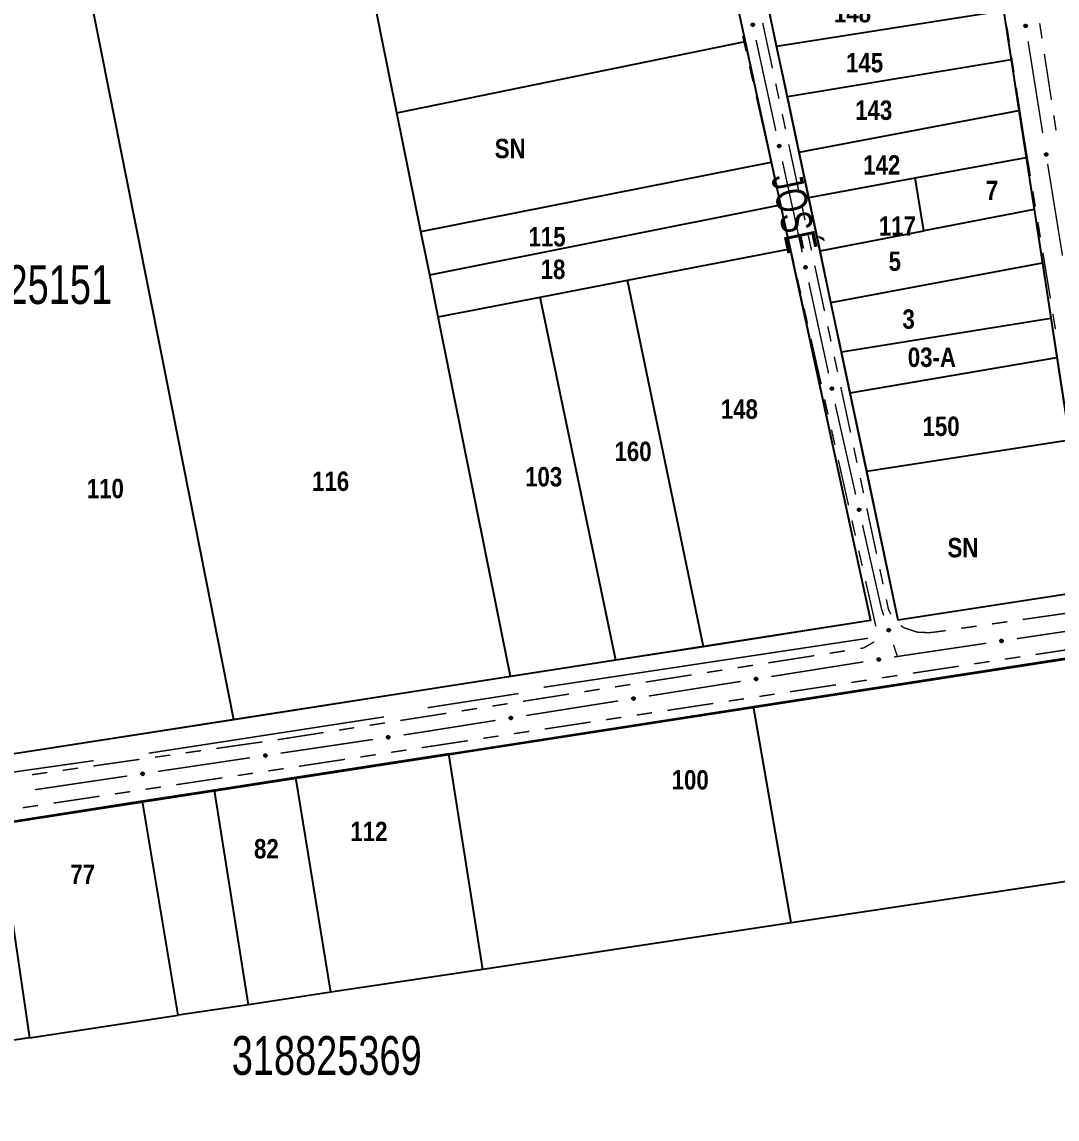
# Model space of a CAD drawing. Extents: x 203591 to 208218, y 4854879 to 4857795.
# Drawn here: x 204951.9 to 205085.3, y 4855415.9 to 4855557.3 of the extents above; entities that cross this region are included whole.
import ezdxf
from ezdxf.enums import TextEntityAlignment as Align

# ---------------------------------------------------------------- set-up
doc = ezdxf.new("R2010")
doc.units = 0
doc.header["$LTSCALE"] = 1.5
doc.header["$MEASUREMENT"] = 0
doc.linetypes.add('PHANTOMX2', pattern=[5, 2.5, -0.5, 0.5, -0.5, 0.5, -0.5])
doc.linetypes.add('TRACO_05', pattern=[11, 7, -1, 0.5, -1, 0.5, -1])
for name, color, linetype in [('CD-MALHA-LOTES', 40, 'CONTINUOUS'), ('CD_TXT_QUADRA', 7, 'CONTINUOUS'), ('HD-VALAS-DRENOS', 170, 'CONTINUOUS'), ('RU-QUADRAS', 210, 'CONTINUOUS'), ('SV-EIXO-RUA-N-PAV', 6, 'CONTINUOUS'), ('SV-RUA-NAO-PAV-S-GUIA-C-GUIA', 7, 'PHANTOMX2'), ('SV-TXT-RUA-N-PAV-S-GUIA-C-GUIA', 7, 'CONTINUOUS'), ('Th_NmrPorta', 7, 'CONTINUOUS')]:
    doc.layers.add(name, color=color, linetype=linetype)
doc.styles.add('ARIAL', font='ARIAL.TTF')
doc.styles.get("Standard").update_dxf_attribs({"font": 'swisscbo.ttf'})

msp = doc.modelspace()

# ---------------------------------------------------------------- linework, layer by layer
at = {"layer": 'CD-MALHA-LOTES', "linetype": 'Continuous', "flags": 128}
for points in [[(205038.6, 4855584.7), (205045.07, 4855554.78)], [(204979.2, 4855467.36), (204969.85, 4855514.52), (204956.95, 4855579.59)], [(205000.2, 4855545.61), (204993.75, 4855577.62)], [(205049.13, 4855554.19), (205047.91, 4855559.98)], [(205049.13, 4855554.19), (205078.37, 4855558.77)], [(205078.37, 4855558.77), (205079.33, 4855552.47)], [(205000.2, 4855545.61), (205045.07, 4855554.78)], [(205045.07, 4855554.78), (205048.44, 4855539.22)], [(205050.51, 4855547.71), (205049.13, 4855554.19)], [(205050.51, 4855547.71), (205079.33, 4855552.47)], [(205079.33, 4855552.47), (205080.35, 4855545.88)], [(205052.03, 4855540.5), (205050.51, 4855547.71)], [(205003.29, 4855530.31), (205000.2, 4855545.61)], [(205052.03, 4855540.5), (205080.35, 4855545.88)], [(205080.35, 4855545.88), (205081.28, 4855539.85)], [(205053.27, 4855534.66), (205052.03, 4855540.5)], [(205066.97, 4855537.2), (205081.28, 4855539.85)], [(205081.28, 4855539.85), (205082.31, 4855533.13)], [(205003.29, 4855530.31), (205048.44, 4855539.22)], [(205048.44, 4855539.22), (205049.63, 4855533.74)], [(205053.27, 4855534.66), (205066.97, 4855537.2)], [(205068.1, 4855530.39), (205066.97, 4855537.2)], [(205054.72, 4855527.8), (205053.27, 4855534.66)], [(205004.42, 4855524.7), (205049.63, 4855533.74)], [(205049.63, 4855533.74), (205050.86, 4855528.04)], [(205082.31, 4855533.13), (205068.1, 4855530.39)], [(205082.31, 4855533.13), (205083.37, 4855526.26)], [(205004.42, 4855524.7), (205003.29, 4855530.31)], [(205054.72, 4855527.8), (205068.1, 4855530.39)], [(205029.89, 4855524), (205050.86, 4855528.04)], [(205050.86, 4855528.04), (205061.23, 4855480.13)], [(205056.13, 4855521.14), (205054.72, 4855527.8)], [(205056.13, 4855521.14), (205083.37, 4855526.26)], [(205083.37, 4855526.26), (205084.46, 4855519.12)], [(205005.5, 4855519.31), (205004.42, 4855524.7)], [(205018.67, 4855521.84), (205029.89, 4855524)], [(205039.69, 4855476.77), (205029.89, 4855524)], [(205005.5, 4855519.31), (205018.67, 4855521.84)], [(205028.4, 4855475.02), (205018.67, 4855521.84)], [(205057.48, 4855514.78), (205056.13, 4855521.14)], [(205014.85, 4855472.91), (205005.5, 4855519.31)], [(205057.48, 4855514.78), (205084.46, 4855519.12)], [(205084.46, 4855519.12), (205085.24, 4855514.07)], [(205058.6, 4855509.5), (205057.48, 4855514.78)], [(205058.6, 4855509.5), (205085.24, 4855514.07)], [(205085.24, 4855514.07), (205086.88, 4855503.45)], [(205060.74, 4855499.38), (205058.6, 4855509.5)], [(205060.74, 4855499.38), (205086.88, 4855503.45)], [(205064.8, 4855480.2), (205060.74, 4855499.38)], [(205089.86, 4855484.07), (205064.8, 4855480.2)], [(205061.23, 4855480.13), (205039.69, 4855476.77)], [(205046.15, 4855469.06), (205123.98, 4855481.14)], [(205039.69, 4855476.77), (205028.4, 4855475.02)], [(205028.4, 4855475.02), (205014.85, 4855472.91)], [(205014.85, 4855472.91), (204979.2, 4855467.36)], [(205006.9, 4855462.97), (205046.15, 4855469.06)], [(205051.02, 4855441.16), (205046.15, 4855469.06)], [(204979.2, 4855467.36), (204951.16, 4855463)], [(205006.9, 4855462.97), (204987.17, 4855459.9)], [(205011.27, 4855435.17), (205006.9, 4855462.97)], [(204987.17, 4855459.9), (204976.7, 4855458.28)], [(204991.67, 4855432.22), (204987.17, 4855459.9)], [(204976.7, 4855458.28), (204967.43, 4855456.84)], [(204981.09, 4855430.62), (204976.7, 4855458.28)], [(204967.43, 4855456.84), (204948.78, 4855453.94)], [(204972.01, 4855429.26), (204967.43, 4855456.84)], [(204948.78, 4855453.94), (204952.86, 4855426.37)], [(205128.75, 4855452.87), (205051.02, 4855441.16)], [(205051.02, 4855441.16), (205011.27, 4855435.17)], [(205011.27, 4855435.17), (204991.67, 4855432.22)], [(204991.67, 4855432.22), (204981.09, 4855430.62)], [(204981.09, 4855430.62), (204972.01, 4855429.26)], [(204952.86, 4855426.37), (204972.01, 4855429.26)], [(204952.86, 4855426.37), (204943.12, 4855424.9)]]:
    msp.add_lwpolyline(points, dxfattribs=at)
at = {"layer": 'HD-VALAS-DRENOS', "linetype": 'TRACO_05', "const_width": 0.18, "flags": 128}
for points in [[(205060.91, 4855477.86), (205019.11, 4855471.54)], [(205015.87, 4855470.73), (205004.17, 4855468.91)], [(204998.53, 4855467.72), (204968.22, 4855463.04)], [(204961.13, 4855462.08), (204947.97, 4855460.21)]]:
    msp.add_lwpolyline(points, dxfattribs=at)
at = {"layer": 'RU-QUADRAS', "color": 6, "linetype": 'Continuous'}
for points in [[(205020.5, 4855689.41), (205060.02, 4855692.03), (205061.84, 4855689.87), (205068.56, 4855634.98), (205066.69, 4855634.69), (205089.86, 4855484.07), (205064.8, 4855480.2)], [(204801.06, 4855571.1), (204822.56, 4855573.23), (204845.19, 4855572.81), (204917.87, 4855573.37), (205036.95, 4855592.31), (205061.23, 4855480.13), (204951.16, 4855463), (204889.11, 4855454.22), (204889.25, 4855453.22), (204872.15, 4855450.8), (204872.45, 4855448.52), (204860.56, 4855447.55), (204860.14, 4855450.22), (204817.43, 4855443.82), (204816.29, 4855448.38), (204811.61, 4855489.49)], [(204547.36, 4855385.95), (204551.4, 4855388.58), (204548.94, 4855392.1), (204550, 4855394.9), (204635.49, 4855407.78), (204656.53, 4855410.63), (204661.68, 4855380.31), (204664.85, 4855380.81), (204659.82, 4855411.13), (204753.86, 4855425.28), (204831.71, 4855435.78), (205243.14, 4855499.43), (205252.37, 4855496.45), (205347, 4855512.18), (205352.03, 4855428.25), (204822.09, 4855347.88), (204821.1, 4855353.14), (204655.72, 4855327.94), (204655.01, 4855331.08), (204597.05, 4855320.81), (204560.71, 4855374.54), (204557.02, 4855371.9)]]:
    msp.add_lwpolyline(points, close=True, dxfattribs=at)
at = {"layer": 'SV-EIXO-RUA-N-PAV', "flags": 128}
for points in [[(205046.128694, 4855557.107233), (205046.170203, 4855557.081368), (205046.200589, 4855557.050649), (205046.218558, 4855557.017734), (205046.226852, 4855556.984508), (205046.231509, 4855556.94956), (205046.228431, 4855556.913289), (205046.216097, 4855556.873789), (205046.190443, 4855556.831968), (205046.156929, 4855556.802909), (205046.125602, 4855556.783566), (205046.091454, 4855556.772922), (205046.057428, 4855556.768966), (205046.019857, 4855556.77341), (205045.97995, 4855556.7863), (205045.938521, 4855556.813114), (205045.908939, 4855556.843434), (205045.892394, 4855556.875727), (205045.881911, 4855556.910125), (205045.877584, 4855556.945861), (205045.88081, 4855556.981448), (205045.893861, 4855557.021605), (205045.920869, 4855557.062145), (205045.950772, 4855557.091995), (205045.982824, 4855557.108989), (205046.016922, 4855557.118547), (205046.051918, 4855557.123645), (205046.088507, 4855557.122068), (205046.128694, 4855557.107233)], [(205081.297327, 4855556.957418), (205081.337322, 4855556.929268), (205081.36594, 4855556.896896), (205081.382038, 4855556.863027), (205081.388459, 4855556.829388), (205081.391151, 4855556.794234), (205081.386047, 4855556.758193), (205081.37152, 4855556.719445), (205081.343564, 4855556.679126), (205081.308475, 4855556.65199), (205081.276114, 4855556.634431), (205081.241423, 4855556.625716), (205081.207229, 4855556.623673), (205081.169966, 4855556.630213), (205081.130844, 4855556.645318), (205081.090982, 4855556.67441), (205081.063143, 4855556.706339), (205081.048433, 4855556.739508), (205081.039893, 4855556.77444), (205081.037574, 4855556.810362), (205081.042788, 4855556.845712), (205081.058067, 4855556.885075), (205081.087303, 4855556.924039), (205081.118831, 4855556.952168), (205081.151785, 4855556.96734), (205081.186365, 4855556.974974), (205081.221591, 4855556.978103), (205081.258034, 4855556.97448), (205081.297327, 4855556.957418)], [(205049.526199, 4855541.472114), (205049.567708, 4855541.446248), (205049.598093, 4855541.41553), (205049.616063, 4855541.382615), (205049.624357, 4855541.349388), (205049.629014, 4855541.31444), (205049.625936, 4855541.27817), (205049.613602, 4855541.23867), (205049.587948, 4855541.196848), (205049.554434, 4855541.167789), (205049.523107, 4855541.148446), (205049.488958, 4855541.137802), (205049.454932, 4855541.133847), (205049.417362, 4855541.13829), (205049.377455, 4855541.15118), (205049.336026, 4855541.177994), (205049.306443, 4855541.208314), (205049.289899, 4855541.240607), (205049.279415, 4855541.275006), (205049.275088, 4855541.310742), (205049.278315, 4855541.346329), (205049.291366, 4855541.386486), (205049.318373, 4855541.427025), (205049.348277, 4855541.456876), (205049.380329, 4855541.473869), (205049.414427, 4855541.483428), (205049.449423, 4855541.488525), (205049.486012, 4855541.486949), (205049.526199, 4855541.472114)], [(205083.935717, 4855540.389419), (205083.975782, 4855540.361368), (205084.00448, 4855540.329067), (205084.020661, 4855540.295238), (205084.027165, 4855540.261615), (205084.029945, 4855540.226468), (205084.02493, 4855540.190414), (205084.010499, 4855540.151631), (205083.982642, 4855540.111243), (205083.947621, 4855540.084019), (205083.915304, 4855540.066381), (205083.880634, 4855540.05758), (205083.846445, 4855540.055452), (205083.809167, 4855540.0619), (205083.770007, 4855540.076908), (205083.730073, 4855540.105901), (205083.702156, 4855540.137761), (205083.687363, 4855540.170894), (205083.678736, 4855540.205804), (205083.676329, 4855540.241721), (205083.681456, 4855540.277084), (205083.696637, 4855540.316485), (205083.725776, 4855540.35552), (205083.757235, 4855540.383727), (205083.790151, 4855540.39898), (205083.824712, 4855540.4067), (205083.85993, 4855540.409917), (205083.896383, 4855540.406384), (205083.935717, 4855540.389419)], [(205052.923703, 4855525.836994), (205052.965212, 4855525.811129), (205052.995598, 4855525.78041), (205053.013567, 4855525.747495), (205053.021862, 4855525.714269), (205053.026519, 4855525.679321), (205053.023441, 4855525.64305), (205053.011107, 4855525.60355), (205052.985453, 4855525.561729), (205052.951939, 4855525.53267), (205052.920612, 4855525.513327), (205052.886463, 4855525.502683), (205052.852437, 4855525.498727), (205052.814867, 4855525.503171), (205052.77496, 4855525.516061), (205052.733531, 4855525.542875), (205052.703948, 4855525.573195), (205052.687404, 4855525.605488), (205052.67692, 4855525.639886), (205052.672593, 4855525.675622), (205052.67582, 4855525.711209), (205052.688871, 4855525.751366), (205052.715878, 4855525.791906), (205052.745782, 4855525.821756), (205052.777834, 4855525.83875), (205052.811932, 4855525.848308), (205052.846928, 4855525.853406), (205052.883517, 4855525.851829), (205052.923703, 4855525.836994)], [(205056.321208, 4855510.201875), (205056.362717, 4855510.176009), (205056.393103, 4855510.145291), (205056.411072, 4855510.112376), (205056.419367, 4855510.079149), (205056.424024, 4855510.044201), (205056.420946, 4855510.007931), (205056.408612, 4855509.968431), (205056.382957, 4855509.92661), (205056.349444, 4855509.89755), (205056.318117, 4855509.878207), (205056.283968, 4855509.867563), (205056.249942, 4855509.863608), (205056.212372, 4855509.868051), (205056.172465, 4855509.880941), (205056.131036, 4855509.907756), (205056.101453, 4855509.938075), (205056.084908, 4855509.970369), (205056.074425, 4855510.004767), (205056.070098, 4855510.040503), (205056.073325, 4855510.07609), (205056.086376, 4855510.116247), (205056.113383, 4855510.156786), (205056.143287, 4855510.186637), (205056.175339, 4855510.20363), (205056.209437, 4855510.213189), (205056.244433, 4855510.218286), (205056.281022, 4855510.21671), (205056.321208, 4855510.201875)], [(205059.825416, 4855494.591362), (205059.867141, 4855494.565847), (205059.897785, 4855494.535386), (205059.91603, 4855494.502623), (205059.924604, 4855494.469468), (205059.929556, 4855494.43456), (205059.926783, 4855494.398265), (205059.914782, 4855494.358663), (205059.889481, 4855494.316627), (205059.856213, 4855494.287286), (205059.82505, 4855494.26768), (205059.790992, 4855494.256749), (205059.757001, 4855494.252507), (205059.719394, 4855494.256634), (205059.67938, 4855494.269187), (205059.637727, 4855494.295652), (205059.60789, 4855494.325721), (205059.591074, 4855494.357874), (205059.580301, 4855494.392183), (205059.575673, 4855494.427882), (205059.578601, 4855494.463494), (205059.591312, 4855494.50376), (205059.617978, 4855494.544525), (205059.647629, 4855494.574626), (205059.679537, 4855494.591889), (205059.713553, 4855494.601735), (205059.748505, 4855494.607127), (205059.785106, 4855494.605858), (205059.825416, 4855494.591362)], [(205063.619166, 4855479.070607), (205063.663216, 4855479.049357), (205063.69673, 4855479.022085), (205063.718136, 4855478.991294), (205063.729956, 4855478.959153), (205063.738346, 4855478.924909), (205063.739187, 4855478.888517), (205063.731174, 4855478.84792), (205063.710167, 4855478.803581), (205063.679973, 4855478.771086), (205063.650909, 4855478.748485), (205063.618103, 4855478.73423), (205063.5847, 4855478.726637), (205063.54687, 4855478.727013), (205063.505808, 4855478.735536), (205063.461735, 4855478.757738), (205063.429062, 4855478.784699), (205063.40914, 4855478.815026), (205063.395017, 4855478.848097), (205063.386871, 4855478.88316), (205063.386252, 4855478.918888), (205063.394907, 4855478.960215), (205063.417397, 4855479.003425), (205063.443916, 4855479.036319), (205063.473954, 4855479.056662), (205063.506826, 4855479.069833), (205063.54107, 4855479.078665), (205063.577617, 4855479.081033), (205063.619166, 4855479.070607)], [(205077.947008, 4855477.599528), (205077.975549, 4855477.639245), (205078.0082, 4855477.667544), (205078.042226, 4855477.683308), (205078.075926, 4855477.689398), (205078.111105, 4855477.691746), (205078.147094, 4855477.686288), (205078.185697, 4855477.671382), (205078.22574, 4855477.643031), (205078.252531, 4855477.607678), (205078.269771, 4855477.575146), (205078.278145, 4855477.540371), (205078.279853, 4855477.506159), (205078.272947, 4855477.468962), (205078.257459, 4855477.42999), (205078.227977, 4855477.390415), (205078.195777, 4855477.362891), (205078.162465, 4855477.348507), (205078.127451, 4855477.34031), (205078.091508, 4855477.338344), (205078.05621, 4855477.343905), (205078.016999, 4855477.35957), (205077.978325, 4855477.389186), (205077.950506, 4855477.420989), (205077.935658, 4855477.45409), (205077.928364, 4855477.488743), (205077.92558, 4855477.523998), (205077.929561, 4855477.560404), (205077.947008, 4855477.599528)], [(205062.124982, 4855475.213227), (205062.153136, 4855475.253219), (205062.185511, 4855475.281833), (205062.219383, 4855475.297927), (205062.253022, 4855475.304344), (205062.288176, 4855475.307033), (205062.324217, 4855475.301925), (205062.362963, 4855475.287394), (205062.403279, 4855475.259433), (205062.430412, 4855475.224342), (205062.447967, 4855475.191979), (205062.456678, 4855475.157287), (205062.458718, 4855475.123092), (205062.452173, 4855475.085831), (205062.437064, 4855475.04671), (205062.407968, 4855475.006851), (205062.376036, 4855474.979016), (205062.342865, 4855474.964309), (205062.307933, 4855474.955773), (205062.27201, 4855474.953457), (205062.23666, 4855474.958676), (205062.197299, 4855474.973959), (205062.158339, 4855475.003199), (205062.130213, 4855475.03473), (205062.115045, 4855475.067686), (205062.107415, 4855475.102266), (205062.104289, 4855475.137493), (205062.107916, 4855475.173936), (205062.124982, 4855475.213227)], [(205046.323859, 4855472.698371), (205046.352013, 4855472.738364), (205046.384388, 4855472.766978), (205046.418259, 4855472.783072), (205046.451899, 4855472.789489), (205046.487053, 4855472.792178), (205046.523094, 4855472.787069), (205046.561839, 4855472.772539), (205046.602155, 4855472.744578), (205046.629288, 4855472.709486), (205046.646843, 4855472.677123), (205046.655554, 4855472.642431), (205046.657594, 4855472.608237), (205046.65105, 4855472.570975), (205046.635941, 4855472.531854), (205046.606844, 4855472.491995), (205046.574912, 4855472.46416), (205046.541742, 4855472.449454), (205046.506809, 4855472.440917), (205046.470887, 4855472.438602), (205046.435537, 4855472.443821), (205046.396175, 4855472.459104), (205046.357215, 4855472.488344), (205046.32909, 4855472.519875), (205046.313921, 4855472.55283), (205046.306291, 4855472.587411), (205046.303165, 4855472.622637), (205046.306792, 4855472.65908), (205046.323859, 4855472.698371)], [(205030.522735, 4855470.183516), (205030.550889, 4855470.223508), (205030.583264, 4855470.252122), (205030.617136, 4855470.268216), (205030.650775, 4855470.274633), (205030.68593, 4855470.277322), (205030.72197, 4855470.272214), (205030.760716, 4855470.257683), (205030.801032, 4855470.229722), (205030.828165, 4855470.194631), (205030.84572, 4855470.162268), (205030.854431, 4855470.127576), (205030.856471, 4855470.093381), (205030.849926, 4855470.05612), (205030.834817, 4855470.016999), (205030.805721, 4855469.97714), (205030.773789, 4855469.949305), (205030.740618, 4855469.934598), (205030.705686, 4855469.926062), (205030.669763, 4855469.923746), (205030.634413, 4855469.928965), (205030.595052, 4855469.944248), (205030.556092, 4855469.973488), (205030.527966, 4855470.005019), (205030.512798, 4855470.037975), (205030.505168, 4855470.072555), (205030.502042, 4855470.107782), (205030.505669, 4855470.144225), (205030.522735, 4855470.183516)], [(205014.721612, 4855467.66866), (205014.749766, 4855467.708653), (205014.782141, 4855467.737267), (205014.816012, 4855467.753361), (205014.849652, 4855467.759778), (205014.884806, 4855467.762467), (205014.920847, 4855467.757358), (205014.959593, 4855467.742828), (205014.999908, 4855467.714867), (205015.027041, 4855467.679775), (205015.044596, 4855467.647412), (205015.053307, 4855467.61272), (205015.055347, 4855467.578526), (205015.048803, 4855467.541264), (205015.033694, 4855467.502143), (205015.004597, 4855467.462284), (205014.972665, 4855467.434449), (205014.939495, 4855467.419743), (205014.904562, 4855467.411206), (205014.86864, 4855467.408891), (205014.83329, 4855467.41411), (205014.793929, 4855467.429393), (205014.754968, 4855467.458633), (205014.726843, 4855467.490164), (205014.711674, 4855467.523119), (205014.704044, 4855467.5577), (205014.700919, 4855467.592926), (205014.704546, 4855467.629369), (205014.721612, 4855467.66866)], [(204998.915913, 4855465.190924), (204998.944475, 4855465.230626), (204998.97714, 4855465.258908), (204999.011174, 4855465.274655), (204999.044878, 4855465.280728), (204999.080058, 4855465.283058), (204999.116045, 4855465.277581), (204999.15464, 4855465.262655), (204999.194668, 4855465.234284), (204999.22144, 4855465.198917), (204999.238664, 4855465.166376), (204999.24702, 4855465.131597), (204999.24871, 4855465.097384), (204999.241785, 4855465.060191), (204999.226277, 4855465.021226), (204999.196775, 4855464.981667), (204999.16456, 4855464.954159), (204999.131241, 4855464.939793), (204999.096223, 4855464.931613), (204999.060279, 4855464.929666), (204999.024984, 4855464.935245), (204998.985781, 4855464.95093), (204998.947122, 4855464.980566), (204998.91932, 4855465.012383), (204998.904489, 4855465.045492), (204998.897213, 4855465.080149), (204998.894447, 4855465.115405), (204998.898446, 4855465.15181), (204998.915913, 4855465.190924)], [(204983.089913, 4855462.83769), (204983.118474, 4855462.877392), (204983.15114, 4855462.905674), (204983.185174, 4855462.921421), (204983.218877, 4855462.927494), (204983.254057, 4855462.929823), (204983.290044, 4855462.924347), (204983.328639, 4855462.909421), (204983.368667, 4855462.88105), (204983.39544, 4855462.845683), (204983.412663, 4855462.813142), (204983.421019, 4855462.778363), (204983.42271, 4855462.744149), (204983.415785, 4855462.706956), (204983.400277, 4855462.667992), (204983.370774, 4855462.628432), (204983.33856, 4855462.600925), (204983.30524, 4855462.586558), (204983.270223, 4855462.578379), (204983.234278, 4855462.576431), (204983.198984, 4855462.582011), (204983.15978, 4855462.597696), (204983.121121, 4855462.627332), (204983.093319, 4855462.659149), (204983.078488, 4855462.692258), (204983.071212, 4855462.726914), (204983.068447, 4855462.762171), (204983.072446, 4855462.798575), (204983.089913, 4855462.83769)], [(204967.263913, 4855460.484455), (204967.292474, 4855460.524158), (204967.32514, 4855460.55244), (204967.359174, 4855460.568187), (204967.392877, 4855460.57426), (204967.428057, 4855460.576589), (204967.464044, 4855460.571112), (204967.502639, 4855460.556187), (204967.542667, 4855460.527815), (204967.56944, 4855460.492448), (204967.586663, 4855460.459908), (204967.595019, 4855460.425128), (204967.596709, 4855460.390915), (204967.589784, 4855460.353722), (204967.574277, 4855460.314757), (204967.544774, 4855460.275198), (204967.512559, 4855460.247691), (204967.47924, 4855460.233324), (204967.444222, 4855460.225145), (204967.408278, 4855460.223197), (204967.372983, 4855460.228777), (204967.33378, 4855460.244461), (204967.295121, 4855460.274098), (204967.267319, 4855460.305915), (204967.252488, 4855460.339023), (204967.245212, 4855460.37368), (204967.242446, 4855460.408937), (204967.246446, 4855460.445341), (204967.263913, 4855460.484455)]]:
    msp.add_lwpolyline(points, close=True, dxfattribs=at)
for points in [[(205045.877584, 4855556.945861), (205045.908939, 4855556.843434)], [(205045.88074, 4855556.959549), (205045.921889, 4855556.834439)], [(205045.88081, 4855556.981448), (205045.938521, 4855556.813114)], [(205045.89083, 4855556.996651), (205045.957135, 4855556.807189)], [(205045.893861, 4855557.021605), (205045.97995, 4855556.7863)], [(205045.909675, 4855557.038448), (205045.998757, 4855556.782721)], [(205045.920869, 4855557.062145), (205046.019857, 4855556.77341)], [(205045.935302, 4855557.074736), (205046.036613, 4855556.775587)], [(205045.950772, 4855557.091995), (205046.057428, 4855556.768966)], [(205045.966784, 4855557.096937), (205046.07331, 4855556.773786)], [(205045.982824, 4855557.108989), (205046.091454, 4855556.772922)], [(205046.000003, 4855557.111138), (205046.105601, 4855556.779407)], [(205046.016922, 4855557.118547), (205046.125602, 4855556.783566)], [(205046.036295, 4855557.117628), (205046.141952, 4855556.798477)], [(205046.051918, 4855557.123645), (205046.156929, 4855556.802909)], [(205046.071079, 4855557.118204), (205046.173143, 4855556.822011)], [(205046.088507, 4855557.122068), (205046.190443, 4855556.831968)], [(205046.107022, 4855557.113447), (205046.200684, 4855556.855923)], [(205046.128694, 4855557.107233), (205046.216097, 4855556.873789)], [(205046.150731, 4855557.092225), (205046.220282, 4855556.900676)], [(205046.170203, 4855557.081368), (205046.228431, 4855556.913289)], [(205046.1876, 4855557.063931), (205046.227127, 4855556.939866)], [(205046.200589, 4855557.050649), (205046.231509, 4855556.94956)], [(205081.037574, 4855556.810362), (205081.063143, 4855556.706339)], [(205081.041491, 4855556.823851), (205081.07557, 4855556.696634)], [(205081.042788, 4855556.845712), (205081.090982, 4855556.67441)], [(205081.053644, 4855556.86033), (205081.109234, 4855556.667452)], [(205081.058067, 4855556.885075), (205081.130844, 4855556.645318)], [(205081.0748, 4855556.901006), (205081.149421, 4855556.640692)], [(205081.087303, 4855556.924039), (205081.169966, 4855556.630213)], [(205081.102419, 4855556.935802), (205081.186818, 4855556.631449)], [(205081.118831, 4855556.952168), (205081.207229, 4855556.623673)], [(205081.135094, 4855556.956205), (205081.223356, 4855556.627596)], [(205081.151785, 4855556.96734), (205081.241423, 4855556.625716)], [(205081.169057, 4855556.968523), (205081.255912, 4855556.631399)], [(205081.186365, 4855556.974974), (205081.276114, 4855556.634431)], [(205081.205655, 4855556.97297), (205081.293273, 4855556.648404)], [(205081.221591, 4855556.978103), (205081.308475, 4855556.65199)], [(205081.240417, 4855556.971598), (205081.325734, 4855556.670154)], [(205081.258034, 4855556.97448), (205081.343564, 4855556.679126)], [(205081.276037, 4855556.964836), (205081.35513, 4855556.70247)], [(205081.297327, 4855556.957418), (205081.37152, 4855556.719445)], [(205081.31849, 4855556.941199), (205081.377204, 4855556.746056)], [(205081.337322, 4855556.929268), (205081.386047, 4855556.758193)], [(205081.353716, 4855556.910885), (205081.386232, 4855556.7848)], [(205081.36594, 4855556.896896), (205081.391151, 4855556.794234)], [(205049.275088, 4855541.310742), (205049.306443, 4855541.208314)], [(205049.278244, 4855541.324429), (205049.319394, 4855541.19932)], [(205049.278315, 4855541.346329), (205049.336026, 4855541.177994)], [(205049.288335, 4855541.361531), (205049.35464, 4855541.17207)], [(205049.291366, 4855541.386486), (205049.377455, 4855541.15118)], [(205049.30718, 4855541.403328), (205049.396262, 4855541.147601)], [(205049.318373, 4855541.427025), (205049.417362, 4855541.13829)], [(205049.332807, 4855541.439617), (205049.434118, 4855541.140467)], [(205049.348277, 4855541.456876), (205049.454932, 4855541.133847)], [(205049.364288, 4855541.461818), (205049.470814, 4855541.138667)], [(205049.380329, 4855541.473869), (205049.488958, 4855541.137802)], [(205049.397508, 4855541.476018), (205049.503106, 4855541.144288)], [(205049.414427, 4855541.483428), (205049.523107, 4855541.148446)], [(205049.4338, 4855541.482508), (205049.539457, 4855541.163357)], [(205049.449423, 4855541.488525), (205049.554434, 4855541.167789)], [(205049.468584, 4855541.483085), (205049.570648, 4855541.186892)], [(205049.486012, 4855541.486949), (205049.587948, 4855541.196848)], [(205049.504527, 4855541.478328), (205049.598188, 4855541.220804)], [(205049.526199, 4855541.472114), (205049.613602, 4855541.23867)], [(205049.548236, 4855541.457106), (205049.617787, 4855541.265557)], [(205049.567708, 4855541.446248), (205049.625936, 4855541.27817)], [(205049.585105, 4855541.428812), (205049.624631, 4855541.304746)], [(205049.598093, 4855541.41553), (205049.629014, 4855541.31444)], [(205083.676329, 4855540.241721), (205083.702156, 4855540.137761)], [(205083.680213, 4855540.25522), (205083.714606, 4855540.128087)], [(205083.681456, 4855540.277084), (205083.730073, 4855540.105901)], [(205083.692275, 4855540.291728), (205083.748342, 4855540.098989)], [(205083.696637, 4855540.316485), (205083.770007, 4855540.076908)], [(205083.71333, 4855540.332456), (205083.788595, 4855540.072327)], [(205083.725776, 4855540.35552), (205083.809167, 4855540.0619)], [(205083.740864, 4855540.367321), (205083.826015, 4855540.063177)], [(205083.757235, 4855540.383727), (205083.846445, 4855540.055452)], [(205083.773488, 4855540.387805), (205083.862563, 4855540.059415)], [(205083.790151, 4855540.39898), (205083.880634, 4855540.05758)], [(205083.80742, 4855540.400207), (205083.895109, 4855540.063299)], [(205083.824712, 4855540.4067), (205083.915304, 4855540.066381)], [(205083.844007, 4855540.404744), (205083.932428, 4855540.080395)], [(205083.85993, 4855540.409917), (205083.947621, 4855540.084019)], [(205083.878772, 4855540.403458), (205083.964835, 4855540.102226)], [(205083.896383, 4855540.406384), (205083.982642, 4855540.111243)], [(205083.914409, 4855540.396784), (205083.994151, 4855540.134615)], [(205083.935717, 4855540.389419), (205084.010499, 4855540.151631)], [(205083.95692, 4855540.373253), (205084.016117, 4855540.178255)], [(205083.975782, 4855540.361368), (205084.02493, 4855540.190414)], [(205083.992221, 4855540.343026), (205084.025049, 4855540.217022)], [(205084.00448, 4855540.329067), (205084.029945, 4855540.226468)], [(205052.672593, 4855525.675622), (205052.703948, 4855525.573195)], [(205052.675749, 4855525.68931), (205052.716899, 4855525.564201)], [(205052.67582, 4855525.711209), (205052.733531, 4855525.542875)], [(205052.68584, 4855525.726412), (205052.752144, 4855525.53695)], [(205052.688871, 4855525.751366), (205052.77496, 4855525.516061)], [(205052.704685, 4855525.768209), (205052.793767, 4855525.512482)], [(205052.715878, 4855525.791906), (205052.814867, 4855525.503171)], [(205052.730312, 4855525.804497), (205052.831623, 4855525.505348)], [(205052.745782, 4855525.821756), (205052.852437, 4855525.498727)], [(205052.761793, 4855525.826698), (205052.868319, 4855525.503548)], [(205052.777834, 4855525.83875), (205052.886463, 4855525.502683)], [(205052.795013, 4855525.840899), (205052.900611, 4855525.509168)], [(205052.811932, 4855525.848308), (205052.920612, 4855525.513327)], [(205052.831305, 4855525.847389), (205052.936962, 4855525.528238)], [(205052.846928, 4855525.853406), (205052.951939, 4855525.53267)], [(205052.866089, 4855525.847965), (205052.968153, 4855525.551772)], [(205052.883517, 4855525.851829), (205052.985453, 4855525.561729)], [(205052.902031, 4855525.843208), (205052.995693, 4855525.585684)], [(205052.923703, 4855525.836994), (205053.011107, 4855525.60355)], [(205052.945741, 4855525.821986), (205053.015292, 4855525.630438)], [(205052.965212, 4855525.811129), (205053.023441, 4855525.64305)], [(205052.98261, 4855525.793692), (205053.022136, 4855525.669627)], [(205052.995598, 4855525.78041), (205053.026519, 4855525.679321)], [(205056.070098, 4855510.040503), (205056.101453, 4855509.938075)], [(205056.073254, 4855510.05419), (205056.114404, 4855509.929081)], [(205056.073325, 4855510.07609), (205056.131036, 4855509.907756)], [(205056.083345, 4855510.091292), (205056.149649, 4855509.901831)], [(205056.086376, 4855510.116247), (205056.172465, 4855509.880941)], [(205056.10219, 4855510.133089), (205056.191272, 4855509.877362)], [(205056.113383, 4855510.156786), (205056.212372, 4855509.868051)], [(205056.127817, 4855510.169378), (205056.229127, 4855509.870228)], [(205056.143287, 4855510.186637), (205056.249942, 4855509.863608)], [(205056.159298, 4855510.191579), (205056.265824, 4855509.868428)], [(205056.175339, 4855510.20363), (205056.283968, 4855509.867563)], [(205056.192518, 4855510.205779), (205056.298116, 4855509.874049)], [(205056.209437, 4855510.213189), (205056.318117, 4855509.878207)], [(205056.22881, 4855510.212269), (205056.334466, 4855509.893119)], [(205056.244433, 4855510.218286), (205056.349444, 4855509.89755)], [(205056.263593, 4855510.212846), (205056.365658, 4855509.916653)], [(205056.281022, 4855510.21671), (205056.382957, 4855509.92661)], [(205056.299536, 4855510.208089), (205056.393198, 4855509.950565)], [(205056.321208, 4855510.201875), (205056.408612, 4855509.968431)], [(205056.343246, 4855510.186867), (205056.412797, 4855509.995318)], [(205056.362717, 4855510.176009), (205056.420946, 4855510.007931)], [(205056.380114, 4855510.158573), (205056.419641, 4855510.034507)], [(205056.393103, 4855510.145291), (205056.424024, 4855510.044201)], [(205059.575673, 4855494.427882), (205059.60789, 4855494.325721)], [(205059.578601, 4855494.463494), (205059.637727, 4855494.295652)], [(205059.578714, 4855494.441595), (205059.620916, 4855494.316837)], [(205059.588492, 4855494.478781), (205059.656389, 4855494.289884)], [(205059.591312, 4855494.50376), (205059.67938, 4855494.269187)], [(205059.606984, 4855494.520735), (205059.698216, 4855494.265767)], [(205059.617978, 4855494.544525), (205059.719394, 4855494.256634)], [(205059.632305, 4855494.557238), (205059.736131, 4855494.258952)], [(205059.647629, 4855494.574626), (205059.757001, 4855494.252507)], [(205059.663598, 4855494.579703), (205059.772842, 4855494.257461)], [(205059.679537, 4855494.591889), (205059.790992, 4855494.256749)], [(205059.696697, 4855494.594183), (205059.805085, 4855494.263353)], [(205059.713553, 4855494.601735), (205059.82505, 4855494.26768)], [(205059.732933, 4855494.600978), (205059.841273, 4855494.282729)], [(205059.748505, 4855494.607127), (205059.856213, 4855494.287286)], [(205059.767711, 4855494.601848), (205059.872266, 4855494.306525)], [(205059.785106, 4855494.605858), (205059.889481, 4855494.316627)], [(205059.803692, 4855494.597394), (205059.899519, 4855494.340667)], [(205059.825416, 4855494.591362), (205059.914782, 4855494.358663)], [(205059.847579, 4855494.57654), (205059.918741, 4855494.385584)], [(205059.867141, 4855494.565847), (205059.926783, 4855494.398265)], [(205059.884684, 4855494.548558), (205059.925255, 4855494.424829)], [(205059.897785, 4855494.535386), (205059.929556, 4855494.43456)], [(205063.386252, 4855478.918888), (205063.461735, 4855478.757738)], [(205063.386871, 4855478.88316), (205063.429062, 4855478.784699)], [(205063.388537, 4855478.897108), (205063.442906, 4855478.777151)], [(205063.394578, 4855478.93508), (205063.480878, 4855478.75385)], [(205063.394907, 4855478.960215), (205063.505808, 4855478.735536)], [(205063.408817, 4855478.978661), (205063.524891, 4855478.734001)], [(205063.417397, 4855479.003425), (205063.54687, 4855478.727013)], [(205063.430392, 4855479.017496), (205063.563294, 4855478.73098)], [(205063.443916, 4855479.036319), (205063.5847, 4855478.726637)], [(205063.459303, 4855479.042955), (205063.599972, 4855478.733138)], [(205063.473954, 4855479.056662), (205063.618103, 4855478.73423)], [(205063.490802, 4855479.060646), (205063.631471, 4855478.742199)], [(205063.506826, 4855479.069833), (205063.650909, 4855478.748485)], [(205063.526185, 4855479.071002), (205063.66556, 4855478.765069)], [(205063.54107, 4855479.078665), (205063.679973, 4855478.771086)], [(205063.560705, 4855479.075317), (205063.694039, 4855478.791822)], [(205063.577617, 4855479.081033), (205063.710167, 4855478.803581)], [(205063.596951, 4855479.074454), (205063.717771, 4855478.828499)], [(205063.619166, 4855479.070607), (205063.731174, 4855478.84792)], [(205063.64269, 4855479.058057), (205063.732442, 4855478.875101)], [(205063.663216, 4855479.049357), (205063.739187, 4855478.888517)], [(205063.682388, 4855479.033893), (205063.735031, 4855478.914799)], [(205063.69673, 4855479.022085), (205063.738346, 4855478.924909)], [(205077.92558, 4855477.523998), (205078.252531, 4855477.607678)], [(205077.928364, 4855477.488743), (205078.269771, 4855477.575146)], [(205077.929561, 4855477.560404), (205078.22574, 4855477.643031)], [(205077.930557, 4855477.508013), (205078.255968, 4855477.592442)], [(205077.93227, 4855477.542759), (205078.234537, 4855477.625114)], [(205077.934644, 4855477.471373), (205078.272604, 4855477.554915)], [(205077.935658, 4855477.45409), (205078.278145, 4855477.540371)], [(205077.939381, 4855477.578311), (205078.20251, 4855477.654826)], [(205077.946628, 4855477.437291), (205078.276088, 4855477.522324)], [(205077.947008, 4855477.599528), (205078.185697, 4855477.671382)], [(205077.950506, 4855477.420989), (205078.279853, 4855477.506159)], [(205077.963433, 4855477.62053), (205078.159143, 4855477.677327)], [(205077.96671, 4855477.404417), (205078.271877, 4855477.485825)], [(205077.975549, 4855477.639245), (205078.147094, 4855477.686288)], [(205077.978325, 4855477.389186), (205078.272947, 4855477.468962)], [(205077.994092, 4855477.655457), (205078.120489, 4855477.686735)], [(205078.001234, 4855477.376458), (205078.262268, 4855477.448521)], [(205078.0082, 4855477.667544), (205078.111105, 4855477.691746)], [(205078.016999, 4855477.35957), (205078.257459, 4855477.42999)], [(205078.0417, 4855477.354903), (205078.235114, 4855477.408598)], [(205078.05621, 4855477.343905), (205078.227977, 4855477.390415)], [(205078.078058, 4855477.342394), (205078.205603, 4855477.375222)], [(205078.091508, 4855477.338344), (205078.195777, 4855477.362891)], [(205062.104289, 4855475.137493), (205062.430412, 4855475.224342)], [(205062.107415, 4855475.102266), (205062.447967, 4855475.191979)], [(205062.107916, 4855475.173936), (205062.403279, 4855475.259433)], [(205062.10942, 4855475.121557), (205062.433996, 4855475.209139)], [(205062.110796, 4855475.156318), (205062.412249, 4855475.241602)], [(205062.113863, 4855475.084958), (205062.450996, 4855475.171776)], [(205062.115045, 4855475.067686), (205062.456678, 4855475.157287)], [(205062.117562, 4855475.191938), (205062.379936, 4855475.271002)], [(205062.124982, 4855475.213227), (205062.362963, 4855475.287394)], [(205062.126177, 4855475.050994), (205062.454796, 4855475.13922)], [(205062.130213, 4855475.03473), (205062.458718, 4855475.123092)], [(205062.141203, 4855475.234388), (205062.336353, 4855475.293081)], [(205062.146577, 4855475.018317), (205062.45094, 4855475.102682)], [(205062.153136, 4855475.253219), (205062.324217, 4855475.301925)], [(205062.158339, 4855475.003199), (205062.452173, 4855475.085831)], [(205062.171521, 4855475.26961), (205062.297609, 4855475.302113)], [(205062.18137, 4855474.990694), (205062.441693, 4855475.065286)], [(205062.185511, 4855475.281833), (205062.288176, 4855475.307033)], [(205062.197299, 4855474.973959), (205062.437064, 4855475.04671)], [(205062.222044, 4855474.969533), (205062.414928, 4855475.025102)], [(205062.23666, 4855474.958676), (205062.407968, 4855475.006851)], [(205062.258521, 4855474.957377), (205062.385742, 4855474.991442)], [(205062.27201, 4855474.953457), (205062.376036, 4855474.979016)], [(205046.303165, 4855472.622637), (205046.629288, 4855472.709486)], [(205046.306291, 4855472.587411), (205046.646843, 4855472.677123)], [(205046.306792, 4855472.65908), (205046.602155, 4855472.744578)], [(205046.308296, 4855472.606701), (205046.632873, 4855472.694284)], [(205046.309672, 4855472.641463), (205046.611126, 4855472.726747)], [(205046.31274, 4855472.570103), (205046.649873, 4855472.65692)], [(205046.313921, 4855472.55283), (205046.655554, 4855472.642431)], [(205046.316439, 4855472.677082), (205046.578813, 4855472.756146)], [(205046.323859, 4855472.698371), (205046.561839, 4855472.772539)], [(205046.325054, 4855472.536138), (205046.653673, 4855472.624364)], [(205046.32909, 4855472.519875), (205046.657594, 4855472.608237)], [(205046.34008, 4855472.719532), (205046.535229, 4855472.778226)], [(205046.345453, 4855472.503461), (205046.649816, 4855472.587827)], [(205046.352013, 4855472.738364), (205046.523094, 4855472.787069)], [(205046.357215, 4855472.488344), (205046.65105, 4855472.570975)], [(205046.370398, 4855472.754755), (205046.496486, 4855472.787258)], [(205046.380247, 4855472.475838), (205046.640569, 4855472.550431)], [(205046.384388, 4855472.766978), (205046.487053, 4855472.792178)], [(205046.396175, 4855472.459104), (205046.635941, 4855472.531854)], [(205046.420921, 4855472.454678), (205046.613804, 4855472.510247)], [(205046.435537, 4855472.443821), (205046.606844, 4855472.491995)], [(205046.457398, 4855472.442521), (205046.584619, 4855472.476586)], [(205046.470887, 4855472.438602), (205046.574912, 4855472.46416)], [(205030.502042, 4855470.107782), (205030.828165, 4855470.194631)], [(205030.505168, 4855470.072555), (205030.84572, 4855470.162268)], [(205030.505669, 4855470.144225), (205030.801032, 4855470.229722)], [(205030.507173, 4855470.091846), (205030.831749, 4855470.179428)], [(205030.508549, 4855470.126607), (205030.810002, 4855470.211891)], [(205030.515315, 4855470.162227), (205030.777689, 4855470.241291)], [(205030.522735, 4855470.183516), (205030.760716, 4855470.257683)], [(205030.538956, 4855470.204677), (205030.734106, 4855470.26337)], [(205030.550889, 4855470.223508), (205030.72197, 4855470.272214)], [(205030.569274, 4855470.239899), (205030.695363, 4855470.272402)], [(205030.583264, 4855470.252122), (205030.68593, 4855470.277322)], [(205030.511616, 4855470.055247), (205030.848749, 4855470.142065)], [(205030.512798, 4855470.037975), (205030.854431, 4855470.127576)], [(205030.52393, 4855470.021283), (205030.852549, 4855470.109509)], [(205030.527966, 4855470.005019), (205030.856471, 4855470.093381)], [(205030.54433, 4855469.988606), (205030.848693, 4855470.072971)], [(205030.556092, 4855469.973488), (205030.849926, 4855470.05612)], [(205030.579124, 4855469.960982), (205030.839446, 4855470.035575)], [(205030.595052, 4855469.944248), (205030.834817, 4855470.016999)], [(205030.619797, 4855469.939822), (205030.812681, 4855469.995391)], [(205030.634413, 4855469.928965), (205030.805721, 4855469.97714)], [(205030.656274, 4855469.927666), (205030.783496, 4855469.961731)], [(205030.669763, 4855469.923746), (205030.773789, 4855469.949305)], [(205014.700919, 4855467.592926), (205015.027041, 4855467.679775)], [(205014.704044, 4855467.5577), (205015.044596, 4855467.647412)], [(205014.704546, 4855467.629369), (205014.999908, 4855467.714867)], [(205014.70605, 4855467.57699), (205015.030626, 4855467.664573)], [(205014.707425, 4855467.611752), (205015.008879, 4855467.697036)], [(205014.710493, 4855467.540392), (205015.047626, 4855467.627209)], [(205014.711674, 4855467.523119), (205015.053307, 4855467.61272)], [(205014.714192, 4855467.647371), (205014.976566, 4855467.726435)], [(205014.721612, 4855467.66866), (205014.959593, 4855467.742828)], [(205014.722807, 4855467.506427), (205015.051426, 4855467.594653)], [(205014.726843, 4855467.490164), (205015.055347, 4855467.578526)], [(205014.737833, 4855467.689821), (205014.932982, 4855467.748515)], [(205014.743206, 4855467.47375), (205015.047569, 4855467.558116)], [(205014.749766, 4855467.708653), (205014.920847, 4855467.757358)], [(205014.754968, 4855467.458633), (205015.048803, 4855467.541264)], [(205014.768151, 4855467.725044), (205014.894239, 4855467.757547)], [(205014.778, 4855467.446127), (205015.038322, 4855467.52072)], [(205014.782141, 4855467.737267), (205014.884806, 4855467.762467)], [(205014.793929, 4855467.429393), (205015.033694, 4855467.502143)], [(205014.818674, 4855467.424967), (205015.011557, 4855467.480536)], [(205014.83329, 4855467.41411), (205015.004597, 4855467.462284)], [(205014.855151, 4855467.41281), (205014.982372, 4855467.446875)], [(205014.86864, 4855467.408891), (205014.972665, 4855467.434449)], [(204998.894447, 4855465.115405), (204999.22144, 4855465.198917)], [(204998.897213, 4855465.080149), (204999.238664, 4855465.166376)], [(204998.898446, 4855465.15181), (204999.194668, 4855465.234284)], [(204998.899415, 4855465.099418), (204999.224869, 4855465.183679)], [(204998.901146, 4855465.134163), (204999.203455, 4855465.216362)], [(204998.903484, 4855465.062776), (204999.241487, 4855465.146143)], [(204998.904489, 4855465.045492), (204999.24702, 4855465.131597)], [(204998.908276, 4855465.169712), (204999.171444, 4855465.24609)], [(204998.91545, 4855465.028687), (204999.244954, 4855465.11355)], [(204998.915913, 4855465.190924), (204999.15464, 4855465.262655)], [(204998.91932, 4855465.012383), (204999.24871, 4855465.097384)], [(204998.93235, 4855465.211918), (204999.128089, 4855465.268614)], [(204998.935515, 4855464.995803), (204999.240724, 4855465.077054)], [(204998.944475, 4855465.230626), (204999.116045, 4855465.277581)], [(204998.947122, 4855464.980566), (204999.241785, 4855465.060191)], [(204998.963026, 4855465.246829), (204999.08944, 4855465.278042)], [(204998.970024, 4855464.967826), (204999.231095, 4855465.039754)], [(204998.97714, 4855465.258908), (204999.080058, 4855465.283058)], [(204998.985781, 4855464.95093), (204999.226277, 4855465.021226)], [(204999.010479, 4855464.946251), (204999.203921, 4855464.999846)], [(204999.024984, 4855464.935245), (204999.196775, 4855464.981667)], [(204999.046831, 4855464.933722), (204999.174393, 4855464.966485)], [(204999.060279, 4855464.929666), (204999.16456, 4855464.954159)], [(204983.068447, 4855462.762171), (204983.39544, 4855462.845683)], [(204983.071212, 4855462.726914), (204983.412663, 4855462.813142)], [(204983.072446, 4855462.798575), (204983.368667, 4855462.88105)], [(204983.073415, 4855462.746184), (204983.398869, 4855462.830444)], [(204983.075146, 4855462.780929), (204983.377455, 4855462.863128)], [(204983.077483, 4855462.709541), (204983.415486, 4855462.792909)], [(204983.078488, 4855462.692258), (204983.421019, 4855462.778363)], [(204983.082276, 4855462.816477), (204983.345444, 4855462.892856)], [(204983.08945, 4855462.675453), (204983.418953, 4855462.760316)], [(204983.089913, 4855462.83769), (204983.328639, 4855462.909421)], [(204983.093319, 4855462.659149), (204983.42271, 4855462.744149)], [(204983.106349, 4855462.858684), (204983.302089, 4855462.915379)], [(204983.109514, 4855462.642569), (204983.414723, 4855462.723819)], [(204983.118474, 4855462.877392), (204983.290044, 4855462.924347)], [(204983.121121, 4855462.627332), (204983.415785, 4855462.706956)], [(204983.137026, 4855462.893595), (204983.26344, 4855462.924807)], [(204983.144024, 4855462.614592), (204983.405095, 4855462.68652)], [(204983.15114, 4855462.905674), (204983.254057, 4855462.929823)], [(204983.15978, 4855462.597696), (204983.400277, 4855462.667992)], [(204983.184479, 4855462.593017), (204983.37792, 4855462.646612)], [(204983.198984, 4855462.582011), (204983.370774, 4855462.628432)], [(204983.22083, 4855462.580488), (204983.348393, 4855462.613251)], [(204983.234278, 4855462.576431), (204983.33856, 4855462.600925)], [(204967.242446, 4855460.408937), (204967.56944, 4855460.492448)], [(204967.245212, 4855460.37368), (204967.586663, 4855460.459908)], [(204967.246446, 4855460.445341), (204967.542667, 4855460.527815)], [(204967.247414, 4855460.392949), (204967.572869, 4855460.47721)], [(204967.249145, 4855460.427695), (204967.551454, 4855460.509894)], [(204967.251483, 4855460.356307), (204967.589486, 4855460.439675)], [(204967.252488, 4855460.339023), (204967.595019, 4855460.425128)], [(204967.256275, 4855460.463243), (204967.519444, 4855460.539622)], [(204967.263449, 4855460.322219), (204967.592953, 4855460.407082)], [(204967.263913, 4855460.484455), (204967.502639, 4855460.556187)], [(204967.267319, 4855460.305915), (204967.596709, 4855460.390915)], [(204967.280349, 4855460.505449), (204967.476088, 4855460.562145)], [(204967.283514, 4855460.289335), (204967.588723, 4855460.370585)], [(204967.292474, 4855460.524158), (204967.464044, 4855460.571112)], [(204967.295121, 4855460.274098), (204967.589784, 4855460.353722)], [(204967.311025, 4855460.54036), (204967.437439, 4855460.571573)], [(204967.318023, 4855460.261357), (204967.579095, 4855460.333286)], [(204967.32514, 4855460.55244), (204967.428057, 4855460.576589)], [(204967.33378, 4855460.244461), (204967.574277, 4855460.314757)], [(204967.358479, 4855460.239782), (204967.55192, 4855460.293377)], [(204967.372983, 4855460.228777), (204967.544774, 4855460.275198)], [(204967.39483, 4855460.227254), (204967.522392, 4855460.260017)], [(204967.408278, 4855460.223197), (204967.512559, 4855460.247691)]]:
    msp.add_lwpolyline(points, dxfattribs=at)
at = {"layer": 'SV-EIXO-RUA-N-PAV', "const_width": 0.18, "flags": 128}
for points in [[(205046.476321, 4855554.989065), (205049.02445, 4855543.262725)], [(205081.525787, 4855554.823105), (205083.413213, 4855542.972467)], [(205049.873826, 4855539.353945), (205052.421955, 4855527.627605)], [(205084.045343, 4855539.022734), (205085.962085, 4855527.176803)], [(205053.271331, 4855523.718826), (205055.81946, 4855511.992486)], [(205056.668836, 4855508.083706), (205056.85, 4855507.25)], [(205056.85, 4855507.25), (205059.308607, 4855496.377685)], [(205060.190868, 4855492.476196), (205062.617087, 4855481.747102)], [(205062.617087, 4855481.747102), (205062.63, 4855481.69)], [(205062.63, 4855481.69), (205062.927715, 4855480.796856)], [(205080.08346, 4855477.807032), (205091.952048, 4855479.578079)], [(205064.69, 4855475.51), (205076.127263, 4855477.216684)], [(205064.192626, 4855477.002123), (205064.508853, 4855476.05344)], [(205064.508853, 4855476.05344), (205064.69, 4855475.51)], [(205048.458196, 4855472.926599), (205060.309039, 4855474.812741)], [(205064.25932, 4855475.441455), (205064.69, 4855475.51)], [(205032.657073, 4855470.411744), (205044.507915, 4855472.297886)], [(205016.855949, 4855467.896888), (205028.706792, 4855469.78303)], [(205002.55, 4855465.62), (205012.905668, 4855467.268175)], [(204985.226471, 4855463.044093), (204997.095972, 4855464.809018)], [(205001.052472, 4855465.397327), (205002.041597, 4855465.544404)], [(205002.041597, 4855465.544404), (205002.55, 4855465.62)], [(204969.400471, 4855460.690858), (204981.269971, 4855462.455784)], [(204953.574471, 4855458.337624), (204965.443971, 4855460.10255)]]:
    msp.add_lwpolyline(points, dxfattribs=at)
at = {"layer": 'SV-RUA-NAO-PAV-S-GUIA-C-GUIA', "const_width": 0.18, "flags": 128}
for points in [[(205047.331544, 4855557.183843), (205048.589232, 4855551.317139)], [(205079.107427, 4855554.710785), (205078.803665, 4855556.687583)], [(205083.022566, 4855557.147681), (205083.32466, 4855555.170628)], [(205045.194052, 4855553.529122), (205044.754126, 4855555.480139)], [(205079.714951, 4855550.75719), (205079.411189, 4855552.733988)], [(205083.626754, 4855553.193575), (205084.533037, 4855547.262416)], [(205046.073905, 4855549.62709), (205045.633979, 4855551.578106)], [(205049.008461, 4855549.36157), (205049.42769, 4855547.406002)], [(205080.93, 4855542.85), (205080.018713, 4855548.780393)], [(205047.833611, 4855541.823024), (205046.513832, 4855547.676073)], [(205049.846919, 4855545.450434), (205050.266148, 4855543.494866)], [(205084.835132, 4855545.285363), (205085.137226, 4855543.308309)], [(205081.007186, 4855542.378874), (205080.93, 4855542.85)], [(205081.81558, 4855537.444657), (205081.007186, 4855542.378874)], [(205050.685378, 4855541.539298), (205051.943065, 4855535.672593)], [(205048.713464, 4855537.920992), (205048.273537, 4855539.872008)], [(205049.593317, 4855534.018959), (205049.15339, 4855535.969975)], [(205082.462294, 4855533.497283), (205082.138937, 4855535.47097)], [(205052.362294, 4855533.717025), (205052.781523, 4855531.761457)], [(205051.353022, 4855526.214894), (205050.033243, 4855532.067943)], [(205083.109009, 4855529.549909), (205082.785651, 4855531.523596)], [(205053.200752, 4855529.805889), (205053.619982, 4855527.85032)], [(205084.402438, 4855521.655162), (205083.432366, 4855527.576222)], [(205054.039211, 4855525.894752), (205055.296898, 4855520.028048)], [(205052.232875, 4855522.312861), (205051.792949, 4855524.263877)], [(205053.112728, 4855518.410828), (205052.672801, 4855520.361845)], [(205085.049152, 4855517.707788), (205084.725795, 4855519.681475)], [(205055.716127, 4855518.072479), (205056.135356, 4855516.116911)], [(205054.872433, 4855510.606763), (205053.552654, 4855516.459812)], [(205056.554586, 4855514.161343), (205056.973815, 4855512.205775)], [(205057.393044, 4855510.250207), (205058.650731, 4855504.383502)], [(205055.752286, 4855506.70473), (205055.31236, 4855508.655747)], [(205056.632139, 4855502.802698), (205056.192213, 4855504.753714)], [(205059.06996, 4855502.427934), (205059.48919, 4855500.472366)], [(205058.391845, 4855494.998632), (205057.072066, 4855500.851681)], [(205059.908419, 4855498.516798), (205060.327648, 4855496.561229)], [(205060.746877, 4855494.605661), (205062.004564, 4855488.738957)], [(205059.271698, 4855491.0966), (205058.831771, 4855493.047616)], [(205060.15155, 4855487.194567), (205059.711624, 4855489.145583)], [(205062.423794, 4855486.783388), (205062.843023, 4855484.82782)], [(205061.74, 4855480.15), (205060.591477, 4855485.243551)], [(205063.262252, 4855482.872252), (205063.471866, 4855481.894468)], [(205063.471866, 4855481.894468), (205063.55, 4855481.53)], [(205063.55, 4855481.53), (205063.842463, 4855480.975104)], [(205061.913072, 4855479.390913), (205061.74, 4855480.15)], [(205076.86459, 4855479.705242), (205078.844312, 4855479.989318)], [(205080.824035, 4855480.273394), (205086.763202, 4855481.125621)], [(205065.134786, 4855479.505418), (205065.486661, 4855479.228289)], [(205065.486661, 4855479.228289), (205066.959747, 4855478.739389)], [(205066.959747, 4855478.739389), (205067.246467, 4855478.64423)], [(205067.246467, 4855478.64423), (205067.943741, 4855478.614642)], [(205067.943741, 4855478.614642), (205068.758275, 4855478.58008)], [(205068.758275, 4855478.58008), (205068.942076, 4855478.598615)], [(205068.942076, 4855478.598615), (205069.65, 4855478.67)], [(205069.65, 4855478.67), (205070.925423, 4855478.853014)], [(205072.905145, 4855479.13709), (205074.884867, 4855479.421166)], [(205060.831534, 4855476.898928), (205061.661038, 4855477.376796)], [(205061.661038, 4855477.376796), (205061.667856, 4855477.418942)], [(205055.9621, 4855475.9256), (205057.937991, 4855476.2352)], [(205059.913883, 4855476.5448), (205060.33, 4855476.61)], [(205060.33, 4855476.61), (205060.831534, 4855476.898928)], [(205082.496923, 4855475.76305), (205088.428944, 4855476.663679)], [(205044.10675, 4855474.068), (205046.082641, 4855474.3776)], [(205048.058533, 4855474.6872), (205053.986208, 4855475.616)], [(205074.587563, 4855474.562211), (205076.564903, 4855474.862421)], [(205078.542243, 4855475.162631), (205080.519583, 4855475.46284)], [(205032.2514, 4855472.2104), (205038.179075, 4855473.1392)], [(205040.154966, 4855473.4488), (205042.130858, 4855473.7584)], [(205062.723521, 4855472.760954), (205064.700862, 4855473.061163)], [(205066.678202, 4855473.361373), (205072.610222, 4855474.262002)], [(205028.299616, 4855471.5912), (205030.275508, 4855471.9008)], [(205050.85948, 4855470.959696), (205056.791501, 4855471.860325)], [(205058.768841, 4855472.160535), (205060.746181, 4855472.460744)], [(205016.444267, 4855469.7336), (205022.371941, 4855470.6624)], [(205024.347833, 4855470.972), (205026.323725, 4855471.2816)], [(205042.95012, 4855469.758858), (205044.92746, 4855470.059068)], [(205046.9048, 4855470.359277), (205048.88214, 4855470.659487)], [(205008.5407, 4855468.4952), (205010.516592, 4855468.8048)], [(205012.492483, 4855469.1144), (205014.468375, 4855469.424)], [(205035.040759, 4855468.55802), (205040.972779, 4855469.458648)], [(205000.637133, 4855467.2568), (205006.564808, 4855468.1856)], [(205027.131398, 4855467.357181), (205029.108738, 4855467.657391)], [(205031.086079, 4855467.957601), (205033.063419, 4855468.25781)], [(204992.733567, 4855466.0184), (204994.709458, 4855466.328)], [(204996.68535, 4855466.6376), (204998.661242, 4855466.9472)], [(205015.267357, 4855465.555924), (205017.244697, 4855465.856133)], [(205019.222037, 4855466.156343), (205025.154058, 4855467.056972)], [(204976.927953, 4855463.654429), (204982.867996, 4855464.500532)], [(204984.83, 4855464.78), (204990.757675, 4855465.7088)], [(205003.403316, 4855463.754666), (205009.335336, 4855464.655295)], [(205011.312677, 4855464.955505), (205013.290017, 4855465.255714)], [(204972.967924, 4855463.09036), (204974.947939, 4855463.372395)], [(204999.448636, 4855463.154247), (205001.425976, 4855463.454457)], [(204961.087839, 4855461.398155), (204967.027881, 4855462.244257)], [(204969.007896, 4855462.526292), (204970.98791, 4855462.808326)], [(204987.584594, 4855461.35299), (204993.516615, 4855462.253618)], [(204995.493955, 4855462.553828), (204997.471295, 4855462.854038)], [(204953.167781, 4855460.270017), (204955.147796, 4855460.552052)], [(204957.12781, 4855460.834086), (204959.107824, 4855461.11612)], [(204979.67341, 4855460.164238), (204981.651316, 4855460.460699)], [(204983.629222, 4855460.75716), (204985.607128, 4855461.05362)], [(204971.761787, 4855458.978396), (204977.695505, 4855459.867778)], [(204955.938541, 4855456.606711), (204961.872259, 4855457.496093)], [(204963.850164, 4855457.792554), (204965.82807, 4855458.089014)], [(204967.805976, 4855458.385475), (204969.783882, 4855458.681935)], [(204951.98273, 4855456.01379), (204953.960636, 4855456.310251)]]:
    msp.add_lwpolyline(points, dxfattribs=at)

# ---------------------------------------------------------------- texts
at = {"layer": 'CD_TXT_QUADRA', "style": 'ARIAL', "width": 0.7}
for s, p in [('318825151', (204939.02, 4855520.95)), ('318825369', (204978.92, 4855421.58))]:
    msp.add_text(s, height=5, dxfattribs=at).set_placement(p)
at = {"layer": 'SV-TXT-RUA-N-PAV-S-GUIA-C-GUIA', "style": 'ARIAL', "width": 0.7}
msp.add_text('JOSÉ', height=4, rotation=282, dxfattribs=at).set_placement((205048.417943, 4855537.292306))
at = {"layer": 'Th_NmrPorta', "color": 1}
for s, p in [('148', (205056.511549, 4855558.500604)), ('145', (205058.076696, 4855552.053078)), ('143', (205059.246696, 4855545.933078)), ('SN', (205012.801549, 4855540.990604)), ('142', (205060.289886, 4855538.874927)), ('7', (205076.079886, 4855535.594927)), ('117', (205062.299886, 4855531.004927)), ('115', (205017.161549, 4855529.620604)), ('5', (205063.559886, 4855526.464927)), ('18', (205018.721549, 4855525.420604)), ('3', (205065.339886, 4855519.004927)), ('03-A', (205066.029886, 4855514.084927)), ('148', (205041.936116, 4855507.39887)), ('150', (205067.929886, 4855505.184927)), ('160', (205028.236116, 4855501.94887)), ('103', (205016.716116, 4855498.67887)), ('110', (204960.236612, 4855497.159561)), ('116', (204989.266612, 4855498.099561)), ('SN', (205071.145339, 4855489.543917)), ('100', (205035.603078, 4855459.613304)), ('112', (204994.203917, 4855452.954661)), ('82', (204981.783917, 4855450.724661)), ('77', (204958.113917, 4855447.444661))]:
    msp.add_text(s, height=2.5, dxfattribs=at).set_placement(p, align=Align.MIDDLE_LEFT)

doc.saveas('drawing.dxf')
